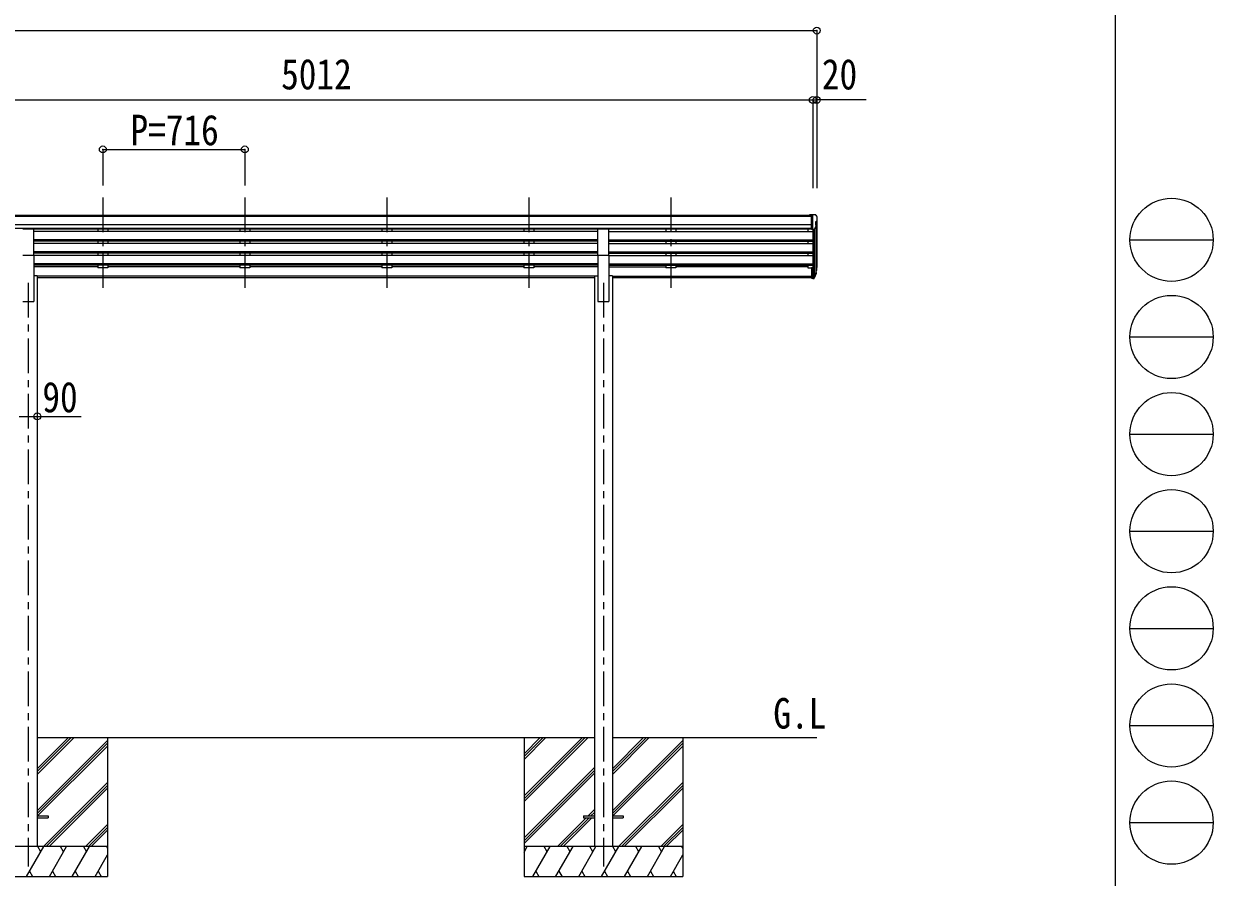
# Model space of a CAD drawing. Units: millimetres at full size, sheet at 1:35; some dimension numbers follow another scale. Extents: x -9837 to 9837, y -6790 to 6790.
# Drawn here: x 3840 to 9837, y -4441 to -135 of the extents above; entities that cross this region are included whole.
import ezdxf
from ezdxf.enums import TextEntityAlignment as Align

# ---------------------------------------------------------------- set-up
doc = ezdxf.new("R2010")
doc.units = ezdxf.units.MM
doc.header["$LTSCALE"] = 35
doc.header["$PDMODE"] = 32
doc.header["$PDSIZE"] = 35
doc.linetypes.add('CHAIN1', pattern=[8, 5, -1, 1, -1])
for name, color, linetype, lineweight in [('0-0_0', 7, 'Continuous', 9), ('0-1_本体', 5, 'CHAIN1', 9), ('0-3_ELV2', 4, 'Continuous', 9), ('0-6_OTH_LINE', 6, 'Continuous', 9), ('F-0_240', 7, 'Continuous', 9)]:
    doc.layers.add(name, color=color, linetype=linetype, lineweight=lineweight)
doc.layers.add('0-7_SHAPE', color=7, linetype='Continuous')
doc.styles.add('ＭＳ ゴシック', font='')
doc.styles.get('ＭＳ ゴシック').set_extended_font_data('MS Gothic')

msp = doc.modelspace()

# ---------------------------------------------------------------- linework, layer by layer
at = {"layer": '0-0_0'}
for p, q in [((3907.74, -3736.01), (6717.34, -3736.01)), ((3907.74, -3921.64), (4093.37, -3736.01)), ((3907.74, -3907.49), (4079.23, -3736.01)), ((3907.74, -3893.35), (4065.08, -3736.01)), ((3907.74, -4105.48), (4262.54, -3750.69)), ((3907.74, -4119.62), (4262.54, -3764.83)), ((4262.54, -3736.01), (4262.54, -4436.01)), ((6362.54, -3736.01), (6362.54, -4436.01)), ((6362.54, -4030.18), (6656.72, -3736.01)), ((6362.54, -4044.32), (6670.86, -3736.01)), ((6362.54, -4058.47), (6685, -3736.01)), ((6362.54, -3846.34), (6472.87, -3736.01)), ((6362.54, -3832.19), (6458.73, -3736.01)), ((6362.54, -3818.05), (6444.58, -3736.01)), ((6807.74, -3736.01), (7838.54, -3736.01)), ((6807.74, -3921.64), (6993.37, -3736.01)), ((6807.74, -3907.49), (6979.23, -3736.01)), ((6807.74, -3893.35), (6965.08, -3736.01)), ((6807.74, -4105.48), (7162.54, -3750.69)), ((6807.74, -4119.62), (7162.54, -3764.83)), ((7162.54, -3736.01), (7162.54, -4436.01)), ((3910, -4131.51), (4262.54, -3778.97)), ((6810, -4131.51), (7162.54, -3778.97)), ((6362.54, -4242.31), (6717.34, -3887.52)), ((6362.54, -4256.46), (6717.34, -3901.66)), ((6362.54, -4270.6), (6717.34, -3915.8)), ((3939.35, -4286.01), (4262.54, -3962.82)), ((3953.49, -4286.01), (4262.54, -3976.96)), ((3967.63, -4286.01), (4262.54, -3991.1)), ((6839.35, -4286.01), (7162.54, -3962.82)), ((6853.49, -4286.01), (7162.54, -3976.96)), ((6867.63, -4286.01), (7162.54, -3991.1)), ((6685.48, -4131.51), (6717.34, -4099.65)), ((6699.62, -4131.51), (6717.34, -4113.79)), ((6713.76, -4131.51), (6717.34, -4127.93)), ((4151.48, -4286.01), (4262.54, -4174.95)), ((4165.62, -4286.01), (4262.54, -4189.09)), ((6530.98, -4286.01), (6676.48, -4140.51)), ((6545.12, -4286.01), (6690.62, -4140.51)), ((6559.26, -4286.01), (6704.76, -4140.51)), ((7051.48, -4286.01), (7162.54, -4174.95)), ((7065.62, -4286.01), (7162.54, -4189.09)), ((4179.76, -4286.01), (4262.54, -4203.23)), ((7079.76, -4286.01), (7162.54, -4203.23)), ((4262.54, -4286.01), (3462.54, -4286.01)), ((3853.69, -4436.01), (3940.3, -4286.01)), ((3925.3, -4311.99), (3910.3, -4286)), ((3969.16, -4436.01), (4055.77, -4286.01)), ((4040.77, -4311.99), (4025.77, -4286.01)), ((4084.63, -4436.01), (4171.24, -4286.01)), ((4141.24, -4286.01), (4156.24, -4311.99)), ((4256.71, -4286.01), (4262.54, -4296.11)), ((7162.54, -4286.01), (6362.54, -4286.01)), ((6362.54, -4313.51), (6378.42, -4286.01)), ((6407.28, -4436.01), (6493.89, -4286.01)), ((6478.89, -4311.99), (6463.89, -4286)), ((6522.75, -4436), (6609.36, -4286.01)), ((6594.36, -4311.99), (6579.35, -4286.01)), ((6638.22, -4436.01), (6724.83, -4286.01)), ((6709.83, -4311.99), (6694.82, -4286.01)), ((6753.69, -4436.01), (6840.3, -4286.01)), ((6825.3, -4311.99), (6810.3, -4286)), ((6869.16, -4436.01), (6955.77, -4286.01)), ((6940.77, -4311.99), (6925.77, -4286.01)), ((6984.63, -4436.01), (7071.24, -4286.01)), ((7041.24, -4286.01), (7056.24, -4311.99)), ((7156.71, -4286.01), (7162.54, -4296.11)), ((4200.1, -4436.01), (4262.54, -4327.87)), ((7100.1, -4436.01), (7162.54, -4327.87)), ((3462.54, -4436.01), (4262.54, -4436.01)), ((3868.69, -4410.03), (3883.69, -4436.01)), ((3984.16, -4410.03), (3999.16, -4436.01)), ((4099.63, -4410.03), (4114.63, -4436.01)), ((4215.1, -4410.03), (4230.1, -4436.01)), ((6362.54, -4436.01), (7162.54, -4436.01)), ((6422.28, -4410.03), (6437.28, -4436.01)), ((6537.75, -4410.03), (6552.75, -4436)), ((6653.22, -4410.02), (6668.22, -4436.01)), ((6768.69, -4410.03), (6783.69, -4436.01)), ((6884.16, -4410.03), (6899.16, -4436.01)), ((6999.63, -4410.03), (7014.63, -4436.01)), ((7115.1, -4410.03), (7130.1, -4436.01))]:
    msp.add_line(p, q, dxfattribs=at)
at = {"layer": '0-1_本体'}
for p, q in [((4238.54, -1011.6), (4238.54, -1489.12)), ((4954.54, -1011.6), (4954.54, -1489.12)), ((5670.54, -1011.6), (5670.54, -1489.12)), ((6386.54, -1011.6), (6386.54, -1489.12)), ((7102.54, -1011.6), (7102.54, -1489.12)), ((3862.54, -1442.44), (3862.54, -4386.01)), ((6762.54, -1442.44), (6762.54, -4386.01))]:
    msp.add_line(p, q, dxfattribs=at)
at = {"layer": '0-3_ELV2'}
for p, q in [((2823.04, -1100.73), (7812.04, -1100.73)), ((2823.04, -1105.95), (7812.04, -1105.95)), ((7812.04, -1099.13), (7802.04, -1099.21)), ((7802.04, -1100.73), (7802.04, -1099.21)), ((7812.04, -1171.11), (7812.04, -1099.13)), ((7830.54, -1099.13), (7812.04, -1099.13)), ((7818.54, -1172.11), (7818.54, -1099.13)), ((7830.54, -1099.13), (7832.87, -1099.27)), ((7832.54, -1133.64), (7832.54, -1149.91)), ((7838, -1130.31), (7832.69, -1133.38)), ((7833.63, -1099.69), (7837.7, -1105.5)), ((7838.54, -1129.7), (7838.54, -1364.37)), ((7840.54, -1108.5), (7840.54, -1109.13)), ((7812.04, -1149.48), (2813.04, -1149.48)), ((7812.04, -1167.33), (2813.04, -1167.33)), ((3835.04, -1169.76), (3890.04, -1169.76)), ((3890.04, -1301.55), (3890.04, -1169.76)), ((6735.04, -1170.58), (3890.04, -1170.58)), ((6735.04, -1183.09), (3890.04, -1183.09)), ((4213.54, -1170.58), (4213.54, -1183.09)), ((4263.54, -1170.58), (4263.54, -1182.99)), ((4929.54, -1170.58), (4929.54, -1183.09)), ((4979.54, -1170.58), (4979.54, -1182.99)), ((5645.54, -1170.58), (5645.54, -1183.09)), ((5695.54, -1170.58), (5695.54, -1182.99)), ((6361.54, -1170.58), (6361.54, -1183.09)), ((6411.54, -1170.58), (6411.54, -1182.99)), ((6735.04, -1301.55), (6735.04, -1169.76)), ((6735.04, -1169.76), (6790.04, -1169.76)), ((6790.04, -1301.55), (6790.04, -1169.76)), ((7812.04, -1170.68), (6790.04, -1170.68)), ((6790.04, -1183.09), (7818.54, -1183.09)), ((7077.54, -1170.58), (7077.54, -1183.09)), ((7127.54, -1170.58), (7127.54, -1182.99)), ((7793.54, -1170.58), (7793.54, -1183.09)), ((7812.04, -1171.11), (7818.54, -1171.11)), ((7818.54, -1172.11), (7823.75, -1171.79)), ((7818.54, -1172.11), (7818.54, -1364.73)), ((7824.54, -1171.63), (7824.55, -1409.51)), ((7826.16, -1170.3), (7835.16, -1154.7)), ((7833.57, -1157.47), (7833.57, -1391.07)), ((6735.04, -1224.96), (3890.04, -1224.96)), ((6735.04, -1226.46), (3890.04, -1226.46)), ((6735.04, -1230.78), (3890.04, -1230.78)), ((6735.04, -1243.63), (3890.04, -1243.63)), ((4213.54, -1230.78), (4213.54, -1243.63)), ((4263.54, -1230.78), (4263.54, -1243.63)), ((4929.54, -1230.78), (4929.54, -1243.63)), ((4979.54, -1230.78), (4979.54, -1243.63)), ((5645.54, -1230.78), (5645.54, -1243.63)), ((5695.54, -1230.78), (5695.54, -1243.63)), ((6361.54, -1230.78), (6361.54, -1243.63)), ((6411.54, -1230.78), (6411.54, -1243.63)), ((6790.04, -1224.96), (7818.54, -1224.96)), ((6790.04, -1226.46), (7818.54, -1226.46)), ((6790.04, -1230.78), (7818.54, -1230.78)), ((6790.04, -1243.63), (7818.54, -1243.63)), ((7077.54, -1230.78), (7077.54, -1243.63)), ((7127.54, -1230.78), (7127.54, -1243.63)), ((7793.54, -1230.78), (7793.54, -1243.63)), ((3835.04, -1301.55), (3890.04, -1301.55)), ((6735.04, -1285.51), (3890.04, -1285.51)), ((6735.04, -1287.01), (3890.04, -1287.01)), ((6735.04, -1291.32), (3890.04, -1291.32)), ((3890.04, -1301.55), (3890.04, -1536.01)), ((6735.04, -1304.18), (3890.04, -1304.18)), ((4213.54, -1291.32), (4213.54, -1304.08)), ((4263.54, -1291.32), (4263.54, -1304.18)), ((4929.54, -1291.32), (4929.54, -1304.08)), ((4979.54, -1291.32), (4979.54, -1304.18)), ((5645.54, -1291.32), (5645.54, -1304.08)), ((5695.54, -1291.32), (5695.54, -1304.18)), ((6361.54, -1291.32), (6361.54, -1304.08)), ((6411.54, -1291.32), (6411.54, -1304.18)), ((6735.04, -1301.55), (6735.04, -1536.01)), ((6735.04, -1301.55), (6790.04, -1301.55)), ((6790.04, -1285.51), (7818.54, -1285.51)), ((6790.04, -1287.01), (7818.54, -1287.01)), ((6790.04, -1291.32), (7818.54, -1291.32)), ((6790.04, -1301.55), (6790.04, -1536.01)), ((6790.04, -1304.18), (7818.54, -1304.18)), ((7077.54, -1291.32), (7077.54, -1304.08)), ((7127.54, -1291.32), (7127.54, -1304.18)), ((7793.54, -1291.32), (7793.54, -1304.18)), ((6735.04, -1346.06), (3890.04, -1346.06)), ((6735.04, -1347.56), (3890.04, -1347.56)), ((6735.04, -1351.87), (3890.04, -1351.87)), ((4213.54, -1360.42), (3890.04, -1360.42)), ((4213.54, -1351.87), (4213.54, -1365.36)), ((4263.54, -1365.36), (4213.54, -1365.36)), ((4263.54, -1351.87), (4263.54, -1365.36)), ((4929.54, -1360.42), (4263.54, -1360.42)), ((4929.54, -1351.87), (4929.54, -1365.36)), ((4979.54, -1365.36), (4929.54, -1365.36)), ((4979.54, -1351.87), (4979.54, -1365.36)), ((5645.54, -1360.42), (4979.54, -1360.42)), ((5645.54, -1351.87), (5645.54, -1365.36)), ((5695.54, -1365.36), (5645.54, -1365.36)), ((5695.54, -1351.87), (5695.54, -1365.36)), ((6361.54, -1360.42), (5695.54, -1360.42)), ((6361.54, -1351.87), (6361.54, -1365.36)), ((6411.54, -1365.36), (6361.54, -1365.36)), ((6411.54, -1351.87), (6411.54, -1365.36)), ((6735.04, -1360.42), (6411.54, -1360.42)), ((6790.04, -1346.06), (7818.54, -1346.06)), ((6790.04, -1347.56), (7818.54, -1347.56)), ((6790.04, -1351.87), (7818.54, -1351.87)), ((6790.04, -1360.42), (7077.54, -1360.42)), ((7077.54, -1351.87), (7077.54, -1365.36)), ((7127.54, -1365.36), (7077.54, -1365.36)), ((7127.54, -1351.87), (7127.54, -1365.36)), ((7793.54, -1360.42), (7127.54, -1360.42)), ((7793.54, -1351.87), (7793.54, -1365.36)), ((7793.54, -1365.36), (7812.04, -1365.36)), ((7812.04, -1364.73), (7812.04, -1418.76)), ((7812.04, -1364.73), (7818.54, -1364.73)), ((7818.54, -1364.73), (7818.54, -1419.5)), ((7836.84, -1377.54), (7833.57, -1384.61)), ((7837.44, -1378.92), (7833.57, -1386.87)), ((3907.74, -1407.01), (3890.04, -1407.01)), ((3907.74, -1407.01), (3907.74, -4286.01)), ((6717.34, -1407.43), (3907.74, -1407.43)), ((6717.34, -1408.83), (3907.74, -1408.83)), ((6717.34, -1416.52), (3907.74, -1416.52)), ((6717.34, -1407.01), (6717.34, -4286.01)), ((6717.34, -1407.01), (6735.04, -1407.01)), ((6807.74, -1407.01), (6790.04, -1407.01)), ((6807.74, -1407.01), (6807.74, -4286.01)), ((6807.74, -1407.43), (7812.04, -1407.43)), ((6807.74, -1408.83), (7812.04, -1408.83)), ((7812.04, -1416.52), (6807.74, -1416.52)), ((7812.04, -1404.86), (7818.54, -1404.86)), ((7812.04, -1409.74), (7818.54, -1409.74)), ((7812.04, -1418.76), (7818.54, -1418.76)), ((7818.54, -1409.76), (7823.67, -1409.76)), ((7818.54, -1411.57), (7823.38, -1411.57)), ((7818.54, -1419.5), (7823.38, -1419.5)), ((7824.97, -1409.08), (7832.73, -1393.68)), ((7834.17, -1394.04), (7825.98, -1410.21)), ((7834.79, -1394.6), (7825.98, -1418.15)), ((7835.13, -1390.19), (7834.79, -1394.6)), ((3835.04, -1536.01), (3890.04, -1536.01)), ((6735.04, -1536.01), (6790.04, -1536.01)), ((3907.74, -4131.51), (3962.54, -4131.51)), ((3962.54, -4131.51), (3962.54, -4140.51)), ((6662.54, -4131.51), (6662.54, -4140.51)), ((6662.54, -4131.51), (6717.34, -4131.51)), ((6807.74, -4131.51), (6862.54, -4131.51)), ((6862.54, -4131.51), (6862.54, -4140.51)), ((3907.74, -4140.51), (3962.54, -4140.51)), ((6662.54, -4140.51), (6717.34, -4140.51)), ((6807.74, -4140.51), (6862.54, -4140.51))]:
    msp.add_line(p, q, dxfattribs=at)
for centre, radius, start, end in [((7832.84, -1133.64), 0.3, 120, 180), ((7832.81, -1100.27), 1, 35, 86.5), ((7837.54, -1108.5), 3, 0, 87), ((7833.63, -1125.94), 6.18, 315.00103, 354.2965), ((7638.54, -1109.13), 202, 355.05096, 0), ((7823.56, -1168.8), 3, 273.5, 330), ((7832.84, -1149.91), 0.3, 180, 265.2833), ((7832.57, -1153.2), 3, 330, 85.2833), ((7807.95, -1368.04), 30.41, 341.80266, 352.8448), ((7809.36, -1369.8), 29.53, 342.01856, 353.49194)]:
    msp.add_arc(centre, radius, start, end, dxfattribs=at)
for centre, major_axis, ratio, start_param, end_param in [((7750.68, -1363.56), (-87.93, 4.42), 0.541684, 3.060334, 3.2172517), ((7749.89, -1370.24), (89.06, 1.43), 0.57596, 6.1985533, 6.3701348), ((7823.38, -1408.86), (3, 0), 0.90356, 4.712389, 5.7595865), ((7823.38, -1416.79), (-3, 0), 0.90356, 1.5707963, 2.6179939), ((7823.67, -1408.41), (1.5, 0), 0.90356, 4.712389, 5.7595865), ((7748.62, -1370.14), (88.05, 0), 0.90356, 5.9828017, 6.0168888), ((7833.83, -1390.19), (-1.3, 0), 0.90356, 2.9359903, 4.9130961), ((7747.91, -1374), (89.07, 0), 0.90356, 6.0316505, 6.077583)]:
    msp.add_ellipse(centre, major_axis=major_axis, ratio=ratio, start_param=start_param, end_param=end_param, dxfattribs=at)
at = {"layer": '0-6_OTH_LINE'}
for p, q in [((-2225.46, -168.95), (7838.54, -168.95)), ((7838.54, -168.95), (7838.54, -961.6)), ((2806.54, -518.95), (7818.54, -518.95)), ((7818.54, -518.95), (7818.54, -964.36)), ((7818.54, -518.95), (7838.54, -518.95)), ((7838.54, -518.95), (7838.54, -964.36)), ((4238.54, -768.95), (4238.54, -951.41)), ((4238.54, -768.95), (4954.54, -768.95)), ((4954.54, -768.95), (4954.54, -951.41)), ((3817.34, -2115.56), (3907.74, -2115.56))]:
    msp.add_line(p, q, dxfattribs=at)
at = {"layer": '0-6_OTH_LINE', "lineweight": 18}
for p, q in [((8087.37, -518.95), (7838.54, -518.95)), ((3907.74, -2115.56), (4129.69, -2115.56))]:
    msp.add_line(p, q, dxfattribs=at)
at = {"layer": '0-6_OTH_LINE'}
for p in [(7838.54, -168.95), (7818.54, -518.95), (7838.54, -518.95), (4238.54, -768.95), (4954.54, -768.95), (3907.74, -2115.56)]:
    msp.add_point(p, dxfattribs=at)
at = {"layer": 'F-0_240', "color": 5}
msp.add_line((9342.6, 6790), (9342.6, -6790), dxfattribs=at)
at = {"layer": 'F-0_240', "color": 4}
for p, q in [((9417.4, -1225), (9837.4, -1225)), ((9417.4, -1715), (9837.4, -1715)), ((9417.4, -2205), (9837.4, -2205)), ((9417.4, -2695), (9837.4, -2695)), ((9417.4, -3185), (9837.4, -3185)), ((9417.4, -3675), (9837.4, -3675)), ((9417.4, -4165), (9837.4, -4165))]:
    msp.add_line(p, q, dxfattribs=at)
for centre in [(9627.4, -1225), (9627.4, -1715), (9627.4, -2205), (9627.4, -2695), (9627.4, -3185), (9627.4, -3675), (9627.4, -4165)]:
    msp.add_circle(centre, 210, dxfattribs=at)

# ---------------------------------------------------------------- texts
at = {"layer": '0-6_OTH_LINE', "color": 7, "style": 'ＭＳ ゴシック', "width": 0.85}
for s, p in [('5012', (5137.54, -511.95)), ('20', (7864.12, -512.38)), ('P=716', (4377.79, -793.95)), ('90', (3933.74, -2141.13))]:
    msp.add_text(s, height=154, dxfattribs=at).set_placement(p, align=Align.BOTTOM_LEFT)
at = {"layer": '0-7_SHAPE', "style": 'ＭＳ ゴシック', "width": 0.85}
msp.add_text('G.L', height=154, dxfattribs=at).set_placement((7619.21, -3736.66), align=Align.BOTTOM_LEFT)

doc.saveas('drawing.dxf')
